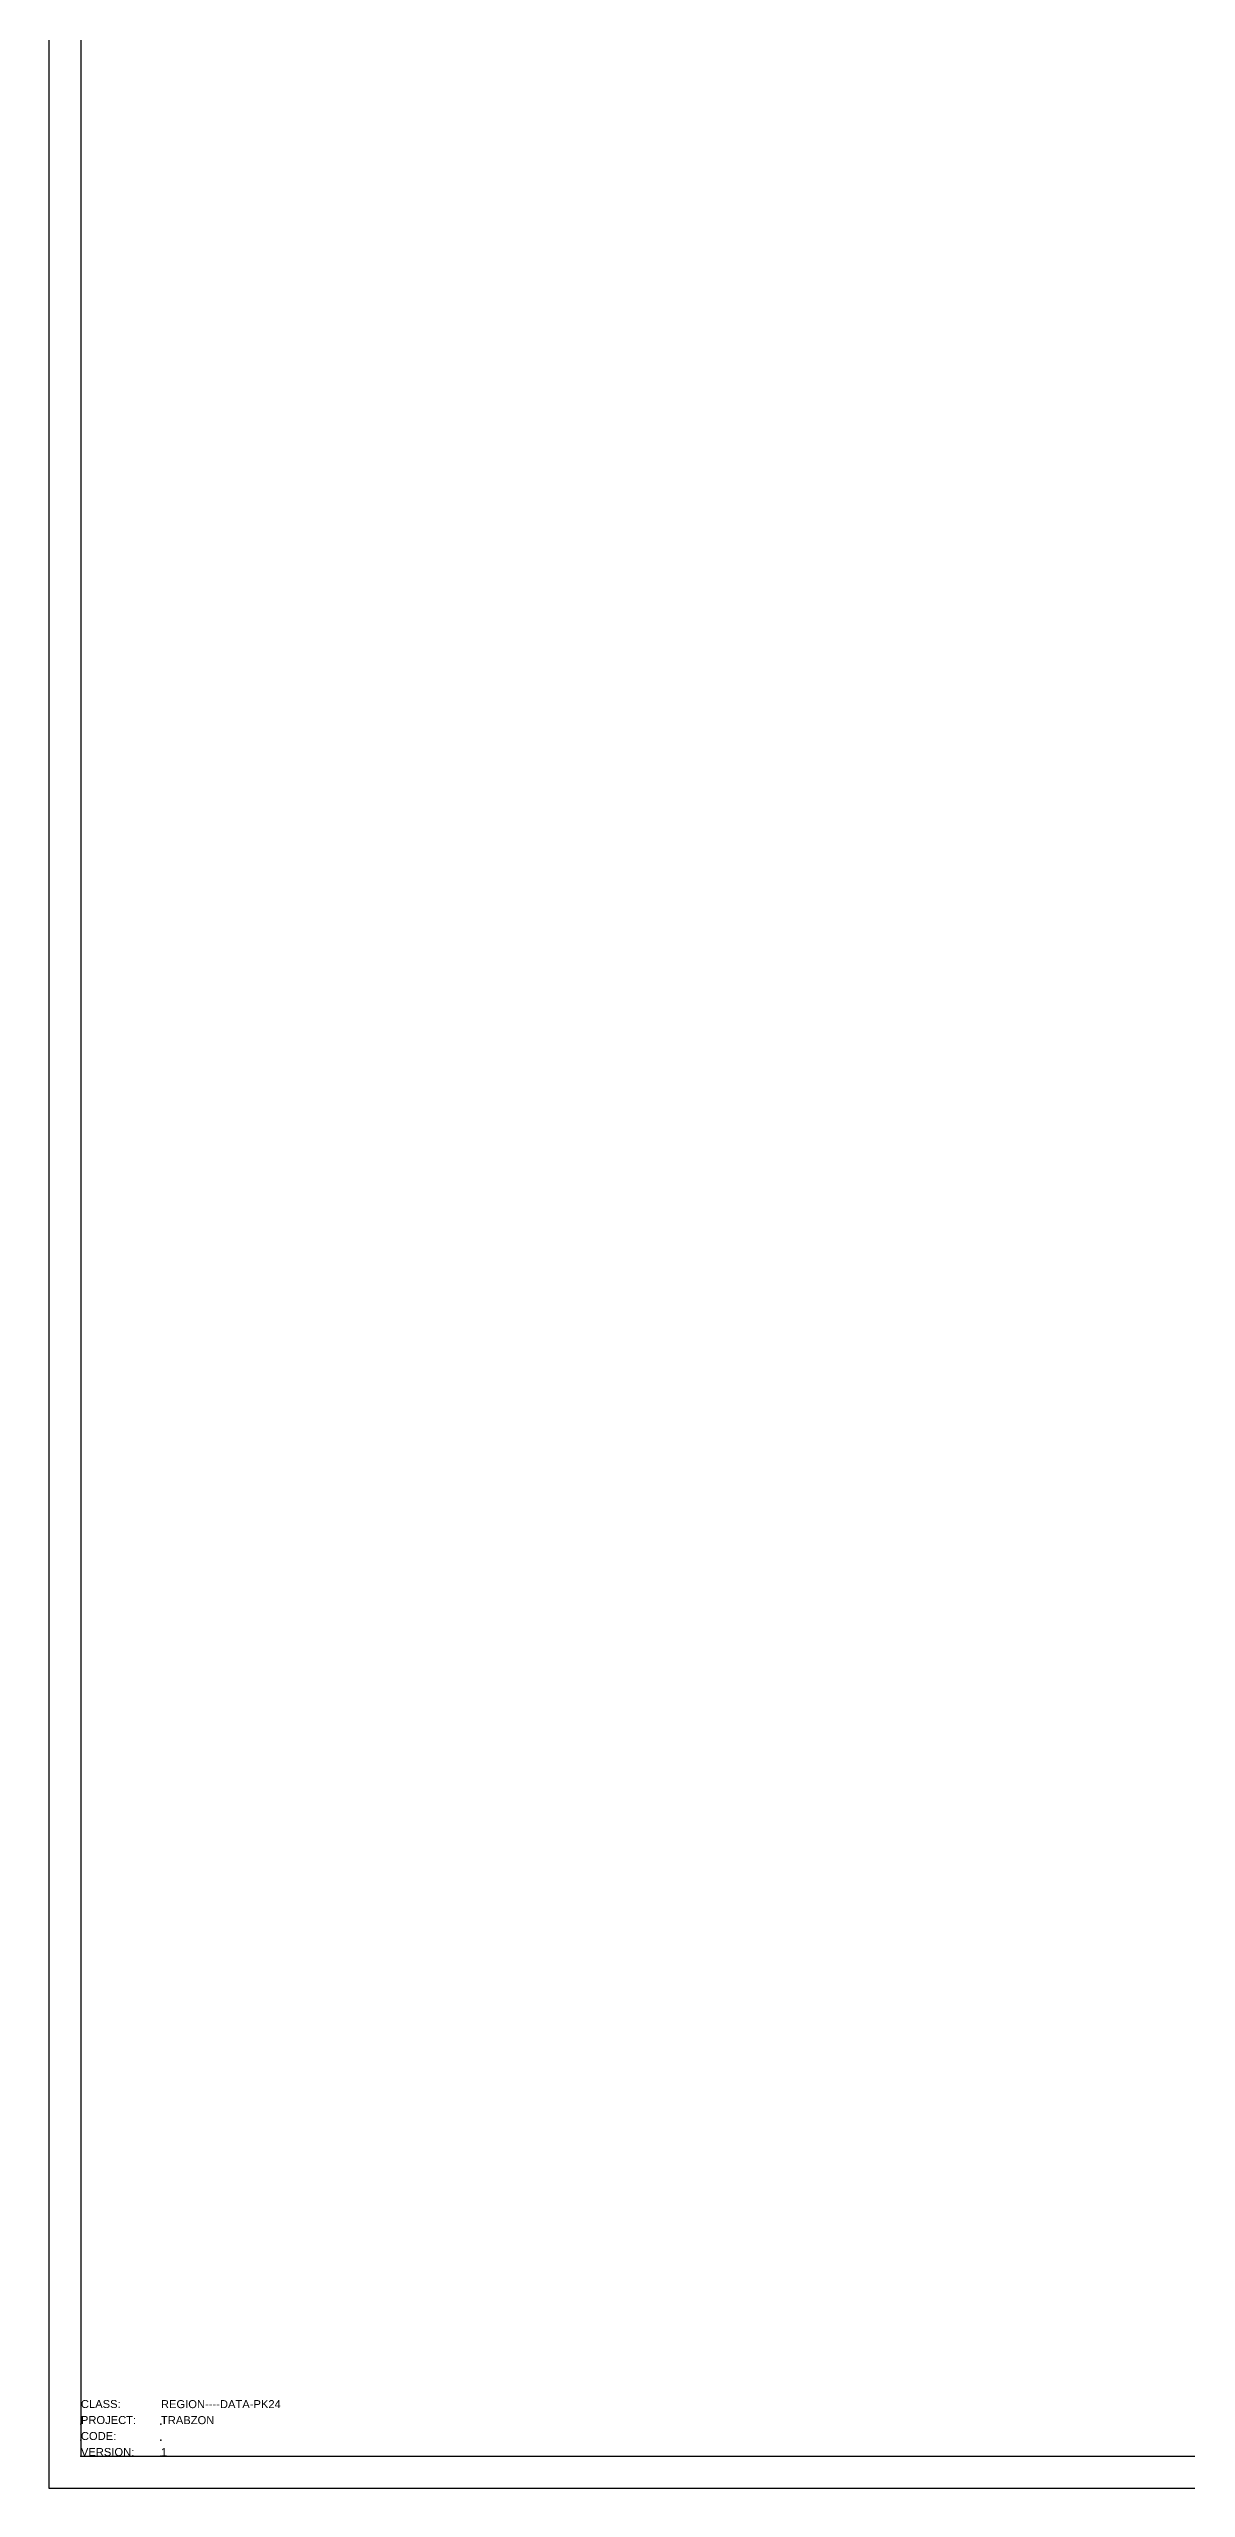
# Model space of a CAD drawing. Header units: millimetres. Extents: x 870 to 18710, y 295 to 21115.
# Drawn here: x 870 to 1580, y 295 to 1819 of the extents above; entities that cross this region are included whole.
import ezdxf

# ---------------------------------------------------------------- set-up
doc = ezdxf.new("R2010")
doc.units = ezdxf.units.MM
doc.layers.add('PK24E', color=7, linetype='Continuous')
doc.layers.add('PK24E-DATA', color=7, linetype='Continuous')
doc.styles.add('Annotative', font='arial.ttf')
doc.styles.get("Standard").update_dxf_attribs({"font": 'arial.ttf'})

# ---------------------------------------------------------------- blocks, each defined once
blk = doc.blocks.new('*U199')
for p in [(0, 0), (50, 0), (0, -10), (0, -10), (50, -10), (50, -10), (0, -20), (50, -20)]:
    blk.add_point(p)
blk = doc.blocks.new('*U201')
at = {"layer": 'PK24E', "color": 20, "true_color": 0xf54b32}
for points in [[(0, 0), (17840.3, 0), (17840.3, 11328.2), (0, 11328.2)], [(20, 20), (17820.3, 20), (17820.3, 11308.2), (20, 11308.2)]]:
    blk.add_lwpolyline(points, close=True, dxfattribs=at)
at = {"layer": 'PK24E-DATA'}
blk.add_blockref('*U199', (20, 40), dxfattribs=at)
at = {"layer": 'PK24E-DATA', "char_height": 5, "attachment_point": 7}
for s, insert in [('CLASS:', (20, 50)), ('CODE:', (20, 30)), ('PROJECT:', (20, 40)), ('VERSION:', (20, 20))]:
    blk.add_mtext_dynamic_manual_height_columns(s, width=41.48, gutter_width=50, heights=[0], dxfattribs=dict(at, insert=insert))
at = {"layer": 'PK24E-DATA', "style": 'Annotative'}
for tag, p in [('COMP_TYPE', (70, 50)), ('CODE', (70, 30)), ('PROJECT', (70, 40)), ('VERSION', (70, 20))]:
    blk.add_attdef(tag, p, '', height=5, dxfattribs=at)

msp = doc.modelspace()

# ---------------------------------------------------------------- block references
ref = msp.add_blockref('*U201', (869.8, 295.1))
ref.add_attrib('COMP_TYPE', 'REGION----DATA-PK24', (939.8, 345.1), dxfattribs={"layer": 'PK24E-DATA', "height": 5, "style": 'Annotative'})
ref.add_attrib('PROJECT', 'TRABZON', (939.8, 335.1), dxfattribs={"layer": 'PK24E-DATA', "height": 5, "style": 'Annotative'})
ref.add_attrib('VERSION', '1', (939.8, 315.1), dxfattribs={"layer": 'PK24E-DATA', "height": 5, "style": 'Annotative'})

doc.saveas('drawing.dxf')
